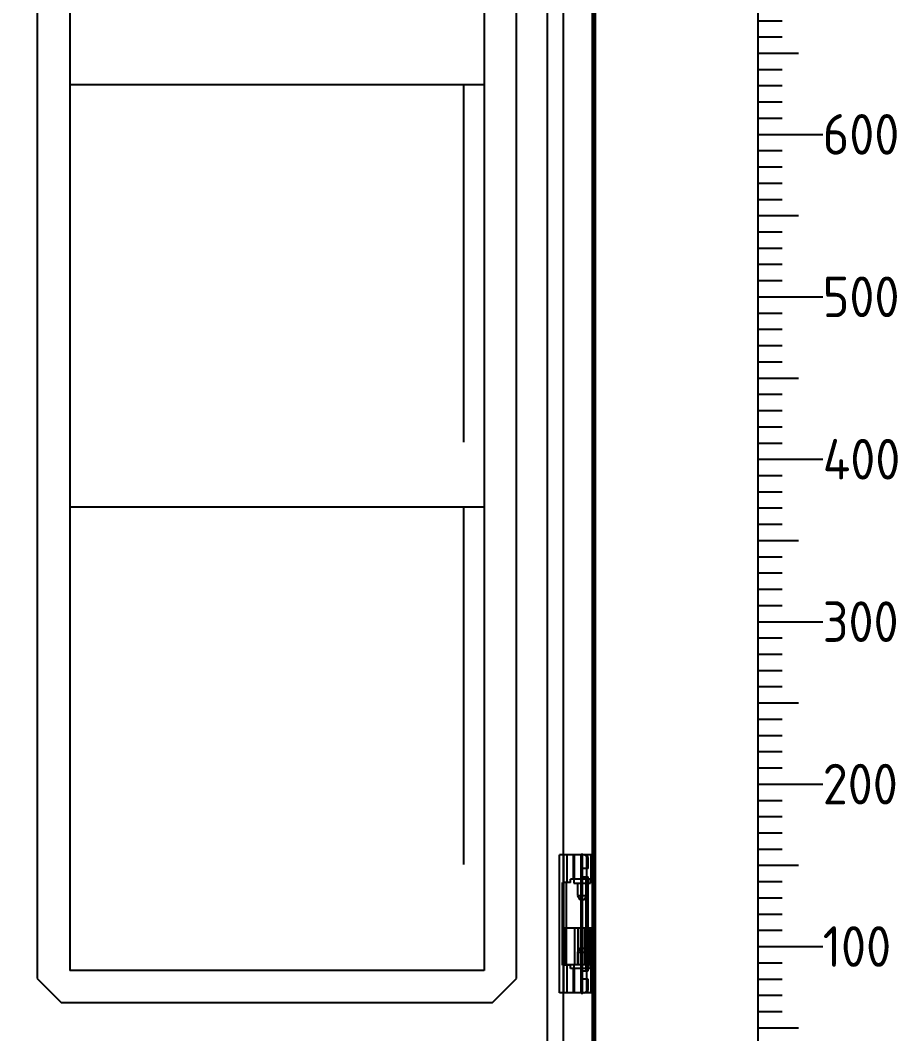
# Model space of a CAD drawing. Header units: millimetres. Extents: x 0 to 69574, y -5 to 41746.
# Drawn here: x 39648 to 40188, y 30815 to 31439 of the extents above; entities that cross this region are included whole.
import ezdxf
from ezdxf.enums import TextEntityAlignment as Align

# ---------------------------------------------------------------- set-up
doc = ezdxf.new("R2010")
doc.units = ezdxf.units.MM
doc.set_wipeout_variables(frame=1)
doc.layers.add('! NO PLOT !', color=7, linetype='Continuous', true_color=0xff75dd, plot=False)
doc.layers.add('000-PI-Oprema', color=30, linetype='Continuous', lineweight=5)
for name, color, linetype in [('000-PI-ORMAR', 2, 'Continuous'), ('002-PI-Kabelska kanalica', 150, 'Continuous'), ('004-PI-DIN Šina', 3, 'Continuous')]:
    doc.layers.add(name, color=color, linetype=linetype)
doc.styles.add('PI0', font='isocpeur.ttf', dxfattribs={"width": 0.9})

# ---------------------------------------------------------------- blocks, each defined once
blk = doc.blocks.new('*U1084')
at = {"layer": '002-PI-Kabelska kanalica'}
for p, q in [((-20, 1420), (40, 1420)), ((-20, -100), (-20, 1420)), ((40, -100), (40, 1420))]:
    blk.add_line(p, q, dxfattribs=at)
blk = doc.blocks.new('*U1110')
at = {"layer": '002-PI-Kabelska kanalica'}
for p, q in [((-20, 470), (40, 470)), ((-20, -100), (-20, 470)), ((40, -100), (40, 470)), ((-20, -100), (40, -100))]:
    blk.add_line(p, q, dxfattribs=at)
blk = doc.blocks.new('*U1111')
at = {"layer": '004-PI-DIN Šina'}
blk.add_lwpolyline([(570, -17.5), (570, 17.5), (0, 17.5), (0, -17.5)], close=True, dxfattribs=at)
for points in [[(0, 12.5), (570, 12.5)], [(0, -12.5), (570, -12.5)]]:
    blk.add_lwpolyline(points, dxfattribs=at)
blk = doc.blocks.new('*U574')
at = {"layer": '002-PI-Kabelska kanalica'}
for p, q in [((-20, 791), (80, 791)), ((-20, -100), (-20, 791)), ((80, -100), (80, 791)), ((-20, -100), (80, -100))]:
    blk.add_line(p, q, dxfattribs=at)
blk = doc.blocks.new('spojnica')
at = {"layer": '! NO PLOT !', "transparency": 33554687}
for p, q in [((44856.49, 28811.5), (44856.49, 26919.4)), ((44861.49, 28809.4), (44861.49, 26919.4))]:
    blk.add_line(p, q, dxfattribs=at)
at = {"layer": '000-PI-ORMAR', "transparency": 33554687}
for p, q in [((44763.49, 26919.4), (44861.49, 26919.4)), ((44856.49, 26919.4), (44856.49, 26909.4))]:
    blk.add_line(p, q, dxfattribs=at)
at = {"layer": '000-PI-ORMAR', "ltscale": 0.25, "transparency": 33554687}
blk.add_line((44861.98, 26919.4), (44861.98, 26919.4), dxfattribs=at)
blk = doc.blocks.new('skala_2300')
for p, q in [((0, 1400), (0, 540)), ((0, 670), (15, 670)), ((0, 660), (15, 660)), ((0, 650), (25, 650)), ((0, 640), (15, 640)), ((0, 630), (15, 630)), ((0, 620), (15, 620)), ((0, 610), (15, 610)), ((0, 600), (40, 600)), ((0, 600), (40, 600)), ((0, 600), (40, 600)), ((0, 600), (40, 600)), ((0, 600), (40, 600)), ((0, 600), (40, 600)), ((0, 590), (15, 590)), ((0, 580), (15, 580)), ((0, 570), (15, 570)), ((0, 560), (15, 560)), ((0, 550), (25, 550)), ((0, 540), (0, 0)), ((0, 540), (15, 540)), ((0, 530), (15, 530)), ((0, 520), (15, 520)), ((0, 510), (15, 510)), ((0, 500), (40, 500)), ((0, 490), (15, 490)), ((0, 480), (15, 480)), ((0, 470), (15, 470)), ((0, 460), (15, 460)), ((0, 450), (25, 450)), ((0, 440), (15, 440)), ((0, 430), (15, 430)), ((0, 420), (15, 420)), ((0, 410), (15, 410)), ((0, 400), (40, 400)), ((0, 400), (40, 400)), ((0, 400), (40, 400)), ((0, 400), (40, 400)), ((0, 400), (40, 400)), ((0, 400), (40, 400)), ((0, 400), (40, 400)), ((0, 390), (15, 390)), ((0, 380), (15, 380)), ((0, 370), (15, 370)), ((0, 360), (15, 360)), ((0, 350), (25, 350)), ((0, 340), (15, 340)), ((0, 330), (15, 330)), ((0, 320), (15, 320)), ((0, 310), (15, 310)), ((0, 300), (40, 300)), ((0, 290), (15, 290)), ((0, 280), (15, 280)), ((0, 270), (15, 270)), ((0, 260), (15, 260)), ((0, 250), (25, 250)), ((0, 240), (15, 240)), ((0, 230), (15, 230)), ((0, 220), (15, 220)), ((0, 210), (15, 210)), ((0, 200), (40, 200)), ((0, 200), (40, 200)), ((0, 200), (40, 200)), ((0, 200), (40, 200)), ((0, 200), (40, 200)), ((0, 200), (40, 200)), ((0, 200), (40, 200)), ((0, 200), (40, 200)), ((0, 190), (15, 190)), ((0, 180), (15, 180)), ((0, 170), (15, 170)), ((0, 160), (15, 160)), ((0, 150), (25, 150)), ((0, 140), (15, 140)), ((0, 130), (15, 130)), ((0, 120), (15, 120)), ((0, 110), (15, 110)), ((0, 100), (40, 100)), ((0, 90), (15, 90)), ((0, 80), (15, 80)), ((0, 70), (15, 70)), ((0, 60), (15, 60)), ((0, 50), (25, 50))]:
    blk.add_line(p, q)
at = {"style": 'PI0', "width": 0.9}
for s, p in [('600', (40, 600)), ('500', (40, 500)), ('400', (40, 400)), ('300', (40, 300)), ('200', (40, 200)), ('100', (40, 100))]:
    blk.add_text(s, height=25, dxfattribs=at).set_placement(p, align=Align.MIDDLE_LEFT)

msp = doc.modelspace()

# ---------------------------------------------------------------- block references
for name, p in [('skala_2300', (40101.672, 30768.904)), ('*U1111', (39124.172, 31167.152))]:
    msp.add_blockref(name, p)
for name, p, rotation in [('*U1084', (39734.172, 32339.404), 180), ('*U1110', (39224.172, 31319.404), 270), ('*U574', (39164.172, 30899.404), 270)]:
    msp.add_blockref(name, p, dxfattribs=dict(rotation=rotation))
at = {"layer": '000-PI-Oprema'}
msp.add_blockref('spojnica', (-5202.464, 3900), dxfattribs=at)

# ---------------------------------------------------------------- next in the draw order: wipeouts: each hides what was drawn before it
msp.add_wipeout([(39609.672, 32761.404), (40000.16, 32761.404), (39999.672, 30778.904), (39609.66, 30776.904)]).dxf.layer = '000-PI-ORMAR'

# ---------------------------------------------------------------- next in the draw order: linework, layer by layer
at = {"layer": '! NO PLOT !'}
for p, q in [((39982.184, 30788.404), (39982.184, 32749.904)), ((39972.184, 30803.404), (39972.184, 32734.904)), ((39658.184, 32689.154), (39658.184, 30849.154)), ((39953.184, 30849.154), (39953.184, 32689.154)), ((39678.184, 32684.154), (39678.184, 30854.154)), ((39933.184, 32684.154), (39933.184, 30854.154)), ((39933.184, 30854.154), (39678.184, 30854.154)), ((39658.184, 30849.154), (39673.184, 30834.154)), ((39938.184, 30834.154), (39953.184, 30849.154)), ((39938.184, 30834.154), (39673.184, 30834.154))]:
    msp.add_line(p, q, dxfattribs=at)
at = {"layer": '! NO PLOT !', "ltscale": 0.25}
for p, q in [((39933.184, 31399.404), (39678.184, 31399.404)), ((39920.511, 31399.404), (39920.511, 31179.404)), ((39933.184, 31139.404), (39678.184, 31139.404)), ((39920.511, 31139.404), (39920.511, 30919.404))]:
    msp.add_line(p, q, dxfattribs=at)
at = {"layer": '000-PI-ORMAR'}
for p, q in [((39999.684, 32759.404), (39999.684, 30778.904)), ((40000.172, 32761.404), (40000.172, 30776.904)), ((40001.672, 32761.404), (40001.672, 30776.904)), ((40001.684, 30776.904), (40001.684, 32761.404)), ((40001.684, 30776.904), (40001.684, 32761.404)), ((39979.684, 30840.404), (39979.684, 30925.404)), ((39999.127, 30925.404), (39979.684, 30925.404)), ((39982.167, 30908.404), (39982.167, 30925.404)), ((39982.372, 30840.404), (39982.372, 30925.404)), ((39984.265, 30908.404), (39984.265, 30925.404)), ((39988.027, 30925.404), (39988.027, 30910.404)), ((39988.94, 30910.404), (39988.94, 30925.404)), ((39993.048, 30840.404), (39993.048, 30925.404)), ((39993.577, 30896.554), (39993.577, 30926.254)), ((39993.577, 30910.404), (39993.577, 30925.404)), ((39993.795, 30840.404), (39993.795, 30925.404)), ((39996.555, 30923.404), (39997.202, 30923.404)), ((39996.555, 30842.404), (39996.555, 30923.404)), ((39997.202, 30916.904), (39997.202, 30923.404)), ((39999.127, 30910.404), (39999.127, 30925.404)), ((39997.202, 30916.904), (39993.048, 30916.904)), ((39996.559, 30848.904), (39996.559, 30916.904)), ((39999.127, 30910.404), (39986.363, 30910.404)), ((39986.363, 30908.404), (39986.363, 30910.404)), ((39988.477, 30910.404), (39988.477, 30907.904)), ((39993.048, 30911.904), (39997.283, 30911.904)), ((39996.13, 30853.904), (39996.13, 30911.904)), ((39996.849, 30853.904), (39996.849, 30911.904)), ((39997.283, 30853.904), (39997.283, 30911.904)), ((39998.677, 30907.904), (39998.677, 30910.404)), ((39981.439, 30857.404), (39981.439, 30908.404)), ((39986.363, 30908.404), (39981.439, 30908.404)), ((39983.901, 30857.404), (39983.901, 30908.404)), ((39988.477, 30907.904), (39998.677, 30907.904)), ((39990.627, 30907.904), (39990.627, 30900.415)), ((39996.527, 30900.415), (39996.527, 30907.904)), ((39990.627, 30900.415), (39996.527, 30900.415)), ((39990.627, 30900.415), (39992.077, 30897.904)), ((39992.077, 30897.904), (39995.077, 30897.904)), ((39995.077, 30897.904), (39996.527, 30900.415)), ((39982.884, 30880.404), (39982.884, 30857.904)), ((39982.884, 30880.404), (39999.684, 30880.404)), ((39988.834, 30880.404), (39988.834, 30857.904)), ((39990.834, 30880.404), (39990.834, 30857.904)), ((39992.505, 30880.404), (39992.505, 30857.904)), ((39992.862, 30880.404), (39992.862, 30857.904)), ((39995.005, 30880.404), (39995.005, 30857.904)), ((39995.362, 30880.404), (39995.362, 30857.904)), ((39995.723, 30880.404), (39995.723, 30857.904)), ((39996.847, 30880.404), (39996.847, 30857.904)), ((39997.602, 30880.404), (39997.602, 30857.904)), ((39997.723, 30857.904), (39997.723, 30880.404)), ((39998.726, 30880.404), (39998.726, 30857.904)), ((39999.482, 30880.404), (39999.482, 30857.904)), ((39992.077, 30867.904), (39990.627, 30865.392)), ((39992.077, 30867.904), (39995.077, 30867.904)), ((39993.577, 30839.554), (39993.577, 30869.254)), ((39996.527, 30865.392), (39995.077, 30867.904)), ((39990.627, 30865.392), (39990.627, 30857.904)), ((39990.627, 30865.392), (39996.527, 30865.392)), ((39996.527, 30857.904), (39996.527, 30865.392)), ((39986.363, 30857.404), (39981.439, 30857.404)), ((39982.167, 30840.404), (39982.167, 30857.404)), ((39982.884, 30857.904), (39999.684, 30857.904)), ((39984.265, 30840.404), (39984.265, 30857.404)), ((39986.363, 30855.404), (39986.363, 30857.404)), ((39999.127, 30855.404), (39986.363, 30855.404)), ((39988.027, 30855.404), (39988.027, 30840.404)), ((39988.477, 30857.904), (39988.477, 30855.404)), ((39988.94, 30840.404), (39988.94, 30855.404)), ((39993.048, 30853.904), (39997.283, 30853.904)), ((39993.577, 30840.404), (39993.577, 30855.404)), ((39998.677, 30855.404), (39998.677, 30857.904)), ((39999.127, 30840.404), (39999.127, 30855.404)), ((39997.202, 30848.904), (39993.048, 30848.904)), ((39997.202, 30842.404), (39997.202, 30848.904)), ((39996.555, 30842.404), (39997.202, 30842.404)), ((39999.127, 30840.404), (39979.684, 30840.404))]:
    msp.add_line(p, q, dxfattribs=at)
for centre, start_param, end_param in [((39994.623, 30923.404), 4.712389, 6.2831853), ((39995.27, 30923.404), 4.712389, 6.2831853), ((39994.623, 30842.404), 3.1415927, 4.712389), ((39995.27, 30842.404), 3.1415927, 4.712389)]:
    msp.add_ellipse(centre, major_axis=(0, 2), ratio=0.9659258, start_param=start_param, end_param=end_param, dxfattribs=at)

doc.saveas('drawing.dxf')
